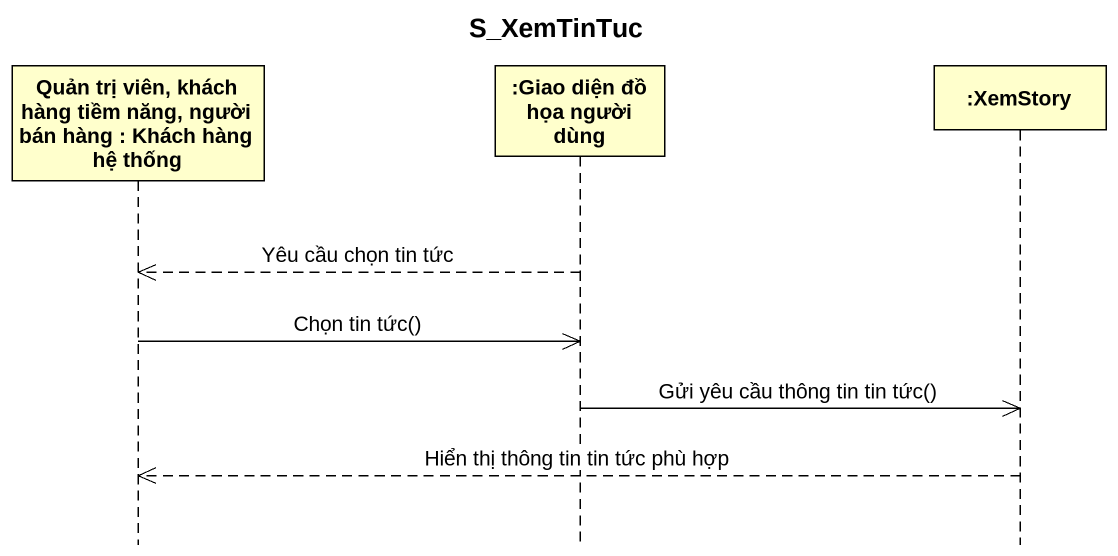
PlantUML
@startuml
title S_XemTinTuc
hide footbox
participant "Quản trị viên, khách hàng tiềm năng, người bán hàng : Khách hàng hệ thống" as Quản_trị_viên_khách_hàng
participant ":Giao diện đồ họa người dùng" as Giao_diện_đồ_họa_người_dùng
participant ":XemStory" as XemStory

Giao_diện_đồ_họa_người_dùng -->> Quản_trị_viên_khách_hàng : Yêu cầu chọn tin tức
Quản_trị_viên_khách_hàng ->> Giao_diện_đồ_họa_người_dùng : Chọn tin tức()
Giao_diện_đồ_họa_người_dùng ->> XemStory : Gửi yêu cầu thông tin tin tức()
XemStory -->> Quản_trị_viên_khách_hàng : Hiển thị thông tin tin tức phù hợp
@enduml
